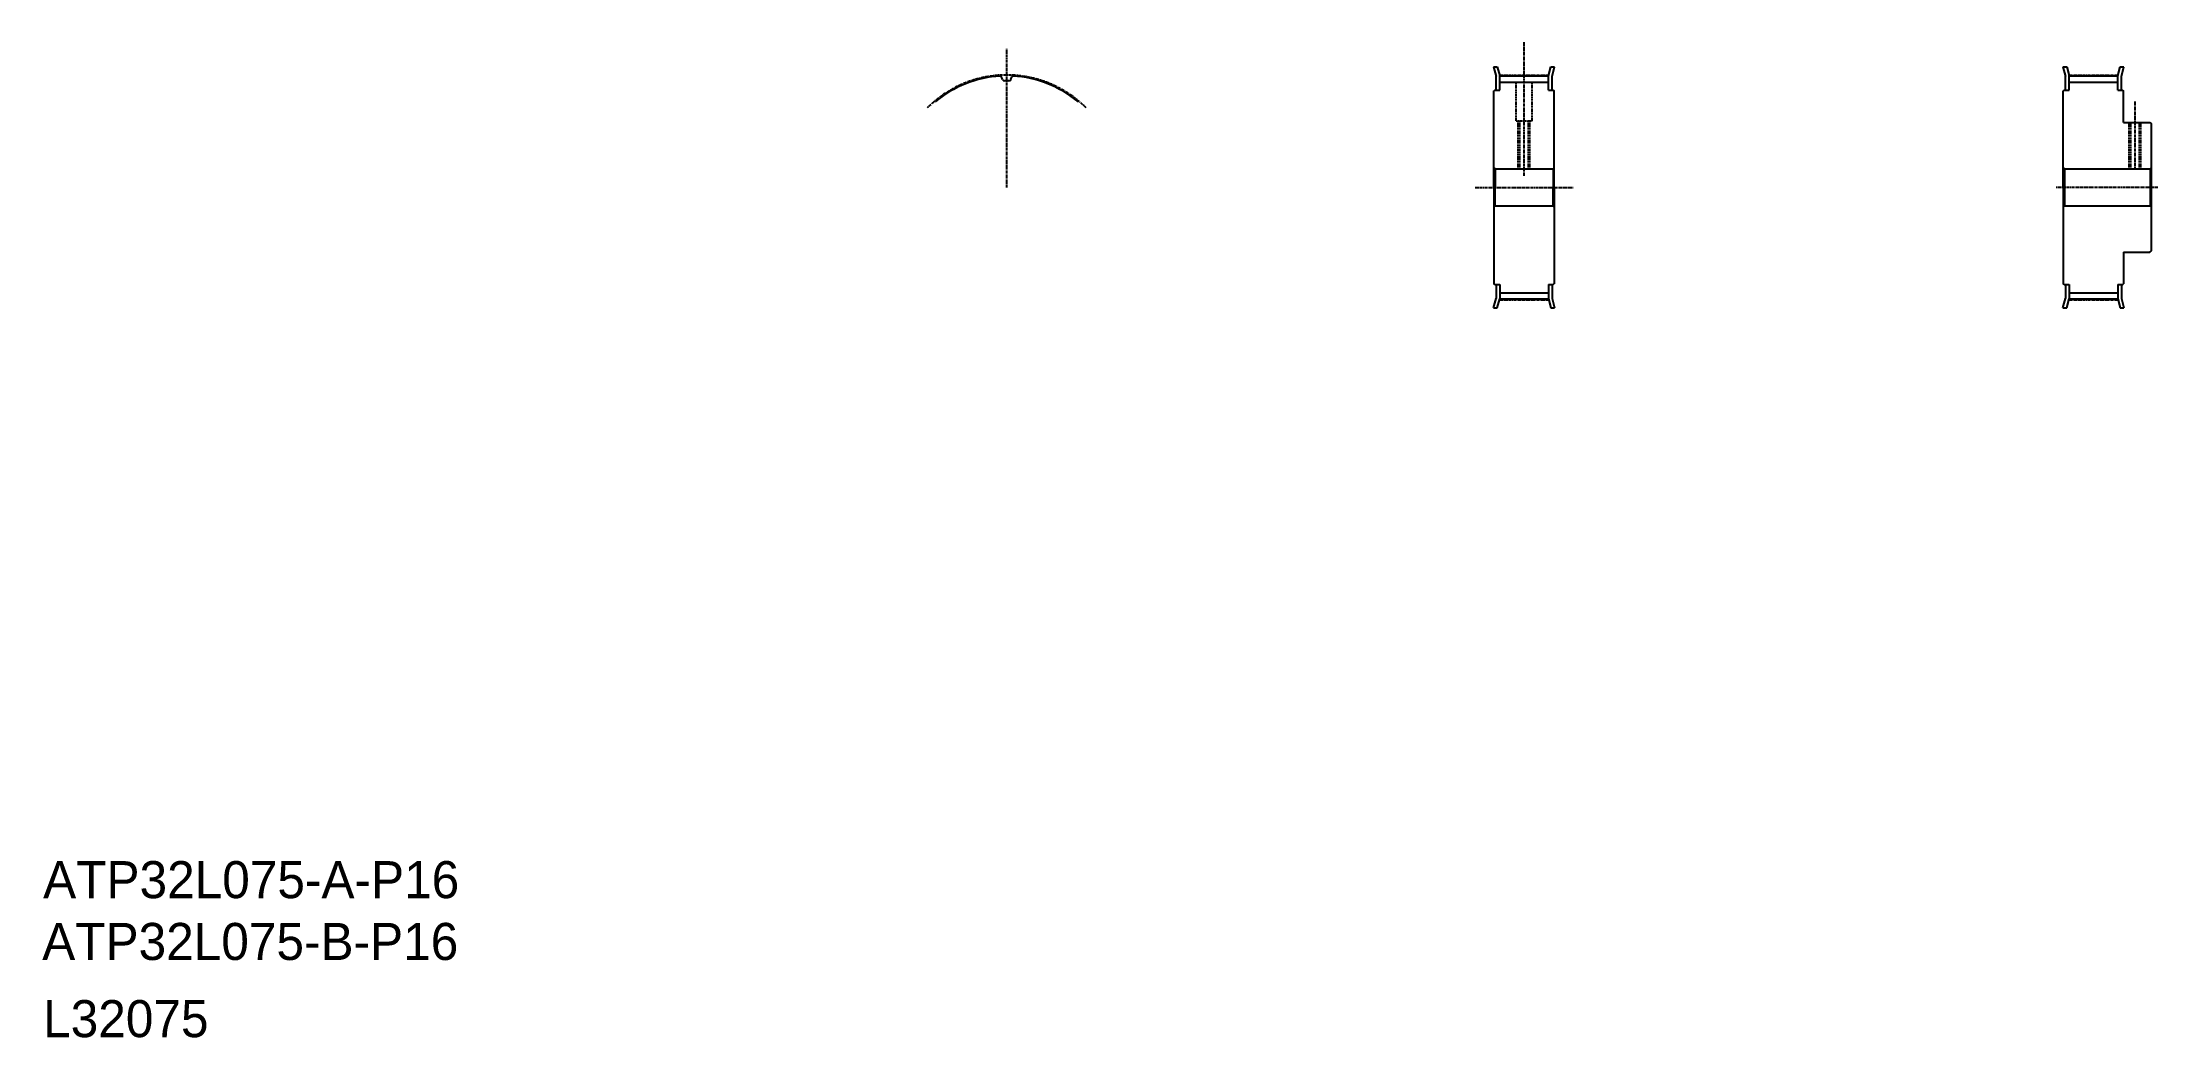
# Model space of a CAD drawing. Extents: x -378 to 535, y -200 to 230.
import ezdxf

# ---------------------------------------------------------------- set-up
doc = ezdxf.new("R2010")
doc.units = 0
doc.linetypes.add('CENTER', pattern=[2, 1.25, -0.25, 0.25, -0.25])
doc.linetypes.add('DASHED', pattern=[0.75, 0.5, -0.25])
doc.layers.get('0').update_dxf_attribs({"linetype": 'CONTINUOUS'})
doc.layers.add('CENTER', color=1, linetype='CENTER')

msp = doc.modelspace()

# ---------------------------------------------------------------- linework, layer by layer
at = {"color": 7, "linetype": 'CONTINUOUS'}
for p, q in [((36.51, 213.68), (36.09, 214.83)), ((40.03, 213.68), (40.45, 214.83)), ((248.38, 219.12), (250.03, 219.12)), ((248.38, 219.12), (249.47, 215.04)), ((249.47, 209.12), (249.47, 215.04)), ((250.03, 219.12), (251.07, 215.25)), ((251.07, 209.12), (251.07, 215.25)), ((251.07, 215.25), (272.07, 215.25)), ((251.07, 212.59), (272.07, 212.59)), ((272.07, 215.25), (273.11, 219.12)), ((272.07, 209.12), (272.07, 215.25)), ((273.11, 219.12), (274.76, 219.12)), ((273.67, 215.04), (274.76, 219.12)), ((273.67, 209.12), (273.67, 215.04)), ((494.14, 219.12), (495.23, 215.04)), ((494.14, 219.12), (495.79, 219.12)), ((495.23, 209.12), (495.23, 215.04)), ((495.79, 219.12), (496.83, 215.25)), ((496.83, 215.25), (517.83, 215.25)), ((496.83, 209.12), (496.83, 215.25)), ((496.83, 212.59), (517.83, 212.59)), ((517.83, 215.25), (518.87, 219.12)), ((517.83, 209.12), (517.83, 215.25)), ((518.87, 219.12), (520.52, 219.12)), ((519.43, 215.04), (520.52, 219.12)), ((519.43, 209.12), (519.43, 215.04)), ((248.95, 209.12), (248.57, 208.74)), ((248.57, 167.12), (248.57, 208.74)), ((248.95, 209.12), (251.07, 209.12)), ((272.07, 209.12), (274.2, 209.12)), ((274.2, 209.12), (274.57, 208.74)), ((274.57, 167.12), (274.57, 208.74)), ((494.71, 209.12), (494.33, 208.74)), ((494.33, 167.12), (494.33, 208.74)), ((494.71, 209.12), (496.83, 209.12)), ((517.83, 209.12), (519.96, 209.12)), ((519.96, 209.12), (520.33, 208.74)), ((520.33, 195.12), (520.33, 208.74)), ((520.33, 195.12), (531.71, 195.12)), ((531.71, 195.12), (532.33, 194.49)), ((532.33, 139.74), (532.33, 194.49)), ((248.57, 175.62), (249.07, 175.12)), ((249.07, 175.12), (249.07, 167.12)), ((249.07, 175.12), (274.07, 175.12)), ((274.57, 175.62), (274.07, 175.12)), ((274.07, 175.12), (274.07, 167.12)), ((494.33, 175.62), (494.83, 175.12)), ((494.83, 175.12), (531.83, 175.12)), ((494.83, 175.12), (494.83, 159.12)), ((532.33, 175.62), (531.83, 175.12)), ((531.83, 175.12), (531.83, 159.12)), ((248.57, 167.12), (248.57, 125.49)), ((249.07, 159.12), (249.07, 167.12)), ((274.07, 159.12), (274.07, 167.12)), ((274.57, 167.12), (274.57, 125.49)), ((494.33, 167.12), (494.33, 125.49)), ((248.57, 158.62), (249.07, 159.12)), ((249.07, 159.12), (274.07, 159.12)), ((274.57, 158.62), (274.07, 159.12)), ((494.33, 158.62), (494.83, 159.12)), ((494.83, 159.12), (531.83, 159.12)), ((532.33, 158.62), (531.83, 159.12)), ((520.33, 139.12), (531.71, 139.12)), ((520.33, 139.12), (520.33, 125.49)), ((531.71, 139.12), (532.33, 139.74)), ((248.38, 115.12), (249.47, 119.2)), ((248.95, 125.12), (248.57, 125.49)), ((248.95, 125.12), (251.07, 125.12)), ((249.47, 125.12), (249.47, 119.2)), ((250.03, 115.12), (251.07, 118.99)), ((251.07, 125.12), (251.07, 118.99)), ((251.07, 121.65), (272.07, 121.65)), ((251.07, 118.99), (272.07, 118.99)), ((272.07, 125.12), (274.2, 125.12)), ((272.07, 125.12), (272.07, 118.99)), ((272.07, 118.99), (273.11, 115.12)), ((273.67, 125.12), (273.67, 119.2)), ((273.67, 119.2), (274.76, 115.12)), ((274.2, 125.12), (274.57, 125.49)), ((494.14, 115.12), (495.23, 119.2)), ((494.71, 125.12), (494.33, 125.49)), ((494.71, 125.12), (496.83, 125.12)), ((495.23, 125.12), (495.23, 119.2)), ((495.79, 115.12), (496.83, 118.99)), ((496.83, 125.12), (496.83, 118.99)), ((496.83, 121.65), (517.83, 121.65)), ((496.83, 118.99), (517.83, 118.99)), ((517.83, 125.12), (517.83, 118.99)), ((517.83, 125.12), (519.96, 125.12)), ((517.83, 118.99), (518.87, 115.12)), ((519.43, 125.12), (519.43, 119.2)), ((519.43, 119.2), (520.52, 115.12)), ((519.96, 125.12), (520.33, 125.49)), ((248.38, 115.12), (250.03, 115.12)), ((273.11, 115.12), (274.76, 115.12)), ((494.14, 115.12), (495.79, 115.12)), ((518.87, 115.12), (520.52, 115.12))]:
    msp.add_line(p, q, dxfattribs=at)
at = {"color": 3, "linetype": 'DASHED'}
for p, q in [((258.13, 195.87), (258.13, 212.59)), ((265.01, 195.87), (265.01, 212.59)), ((258.13, 195.87), (265.01, 195.87)), ((259.07, 175.12), (259.07, 195.87)), ((259.7, 175.12), (259.7, 195.87)), ((263.45, 175.12), (263.45, 195.87)), ((264.07, 175.12), (264.07, 195.87)), ((522.83, 175.12), (522.83, 195.12)), ((523.46, 175.12), (523.46, 195.12)), ((527.21, 175.12), (527.21, 195.12)), ((527.83, 175.12), (527.83, 195.12))]:
    msp.add_line(p, q, dxfattribs=at)
at = {"color": 7, "linetype": 'CONTINUOUS'}
for centre, radius, start, end in [((38.27, 167.12), 48.13, 93.2257, 130), ((35.59, 214.64), 0.53, 20, 93.2257), ((37.32, 213.97), 0.86, 200, 271.16629), ((38.27, 167.12), 46, 88.83371, 91.16629), ((39.23, 213.97), 0.86, 268.83371, 340), ((40.95, 214.64), 0.53, 86.7743, 160), ((38.27, 167.12), 48.13, 50, 86.7743)]:
    msp.add_arc(centre, radius, start, end, dxfattribs=at)
at = {"layer": 'CENTER', "color": 1, "linetype": 'CENTER'}
for p, q in [((261.57, 172.06), (261.57, 229.75)), ((38.27, 167.12), (38.27, 226.94)), ((250.97, 215.63), (272.17, 215.63)), ((496.73, 215.63), (517.93, 215.63)), ((525.33, 174.62), (525.33, 204.62)), ((240.45, 167.12), (282.7, 167.12)), ((535.07, 167.12), (491.29, 167.12)), ((250.97, 118.61), (272.17, 118.61)), ((496.73, 118.61), (517.93, 118.61))]:
    msp.add_line(p, q, dxfattribs=at)
msp.add_arc((38.27, 167.12), 48.51, 45, 135, dxfattribs=at)

# ---------------------------------------------------------------- texts
at = {"color": 7, "linetype": 'CONTINUOUS'}
for s, p in [('ATP32L075-A-P16', (-377.64, -139.74)), ('ATP32L075-B-P16', (-378.04, -166.42)), ('L32075', (-377.64, -199.74))]:
    msp.add_text(s, height=16, dxfattribs=at).set_placement(p)

doc.saveas('drawing.dxf')
